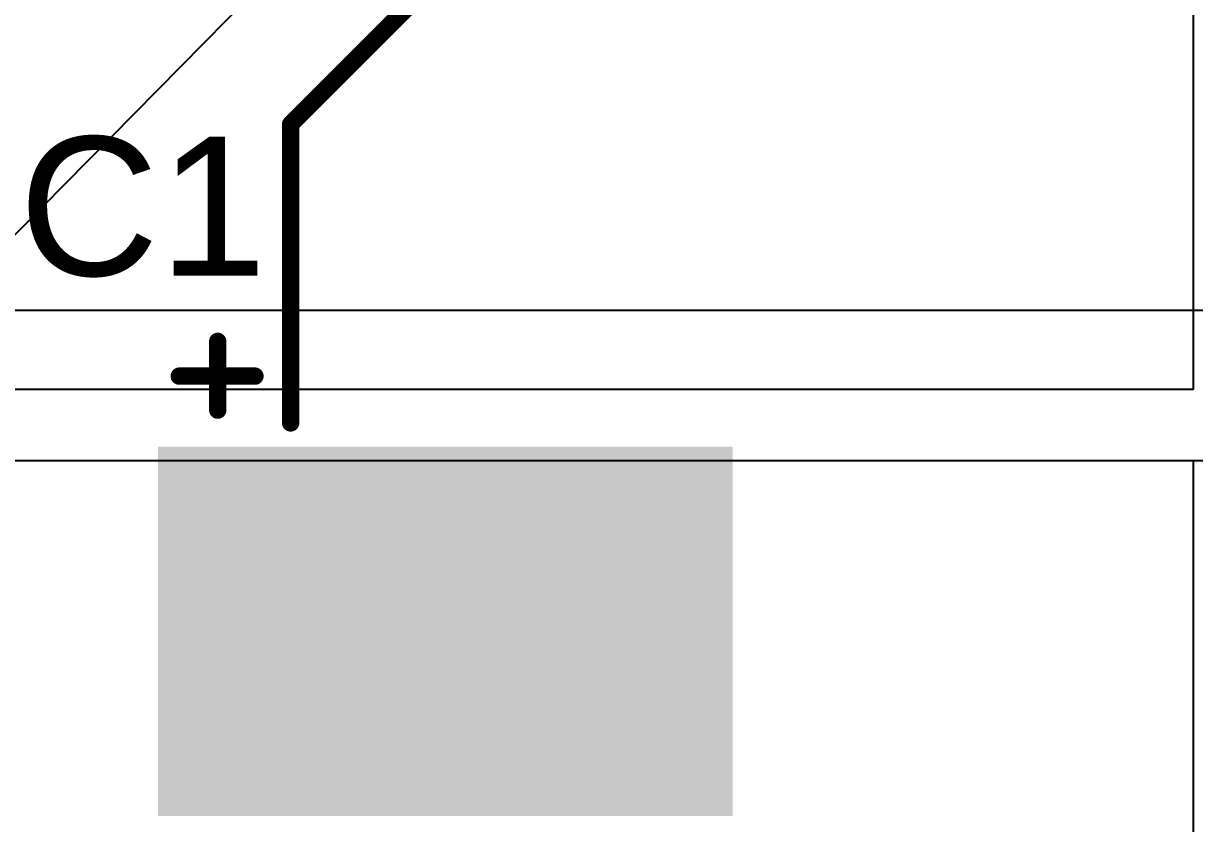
# Model space of a CAD drawing. Header units: inches. Extents: x -4 to 5258, y -4 to 5281.
# Drawn here: x 132.36 to 140.92, y 76.71 to 82.57 of the extents above; entities that cross this region are included whole.
import ezdxf

# ---------------------------------------------------------------- set-up
doc = ezdxf.new("R2010")
doc.units = ezdxf.units.IN
for name, color, linetype in [('Bottom Layer', 5, 'Continuous'), ('Top Layer', 1, 'Continuous'), ('Top Overlay', 2, 'Continuous'), ('Top Paste', 8, 'Continuous'), ('Top Solder', 216, 'Continuous')]:
    doc.layers.add(name, color=color, linetype=linetype)
doc.styles.add('Arial', font='', dxfattribs={"height": 0.2})
doc.styles.get('Arial').set_extended_font_data('Arial')

# ---------------------------------------------------------------- blocks, each defined once
blk = doc.blocks.new('SON_8_5_6__170')
at = {"layer": 'Top Solder'}
blk.add_line((0.3232, 2.3378), (-5201.1514, 5129.383), dxfattribs=at)
blk = doc.blocks.new('UCD_220_F_10__D___310')
at = {"layer": 'Top Layer'}
blk.add_hatch(color=1, dxfattribs=at).paths.add_polyline_path([(-6, 1.25), (-2, 1.25), (-2, -1.25), (-6, -1.25)])
at = {"layer": 'Top Paste'}
blk.add_hatch(color=8, dxfattribs=at).paths.add_polyline_path([(-6, 1.25), (-2, 1.25), (-2, -1.25), (-6, -1.25)])
at = {"layer": 'Top Solder'}
blk.add_hatch(color=216, dxfattribs=at).paths.add_polyline_path([(-6.1016, 1.3516), (-1.8984, 1.3516), (-1.8984, -1.3516), (-6.1016, -1.3516)])
at = {"layer": 'Top Overlay'}
for points in [[(-5.1308, 3.7084, 0.127, 0.127, 0), (-3.6322, 5.207, 0.127, 0.127, 0)], [(-5.1308, 1.524, 0.127, 0.127, 0), (-5.1308, 3.7084, 0.127, 0.127, 0)], [(-5.6642, 1.6176, 0.127, 0.127, 0), (-5.6642, 2.1206, 0.127, 0.127, 0)], [(-5.9455, 1.8663, 0.127, 0.127, 0), (-5.392, 1.8663, 0.127, 0.127, 0)]]:
    blk.add_lwpolyline(points, format="xyseb", dxfattribs=at)
for points in [[(-5.1626, 3.7084, 0.0635, 0.0635, 1), (-5.0991, 3.7084, 0.0635, 0.0635, 1)], [(-5.1626, 3.7084, 0.0635, 0.0635, 1), (-5.0991, 3.7084, 0.0635, 0.0635, 1)], [(-5.6959, 2.1206, 0.0635, 0.0635, 1), (-5.6324, 2.1206, 0.0635, 0.0635, 1)], [(-5.9773, 1.8663, 0.0635, 0.0635, 1), (-5.9138, 1.8663, 0.0635, 0.0635, 1)], [(-5.4237, 1.8663, 0.0635, 0.0635, 1), (-5.3602, 1.8663, 0.0635, 0.0635, 1)], [(-5.6959, 1.6176, 0.0635, 0.0635, 1), (-5.6324, 1.6176, 0.0635, 0.0635, 1)], [(-5.1626, 1.524, 0.0635, 0.0635, 1), (-5.0991, 1.524, 0.0635, 0.0635, 1)]]:
    blk.add_lwpolyline(points, format="xyseb", close=True, dxfattribs=at)

msp = doc.modelspace()

# ---------------------------------------------------------------- linework, layer by layer
at = {"layer": 'Bottom Layer'}
for p, q in [((145.3397, 80.4674), (126.6782, 80.4674)), ((126.6782, 79.371), (145.3397, 79.371))]:
    msp.add_line(p, q, dxfattribs=at)
at = {"layer": 'Top Layer'}
for p, q in [((140.9124, 92.51), (140.9124, 79.889)), ((140.9124, 79.889), (127.3433, 79.889)), ((125.5974, 79.371), (140.9124, 79.371)), ((140.9124, 79.371), (140.9124, 65.9034))]:
    msp.add_line(p, q, dxfattribs=at)

# ---------------------------------------------------------------- block references
at = {"rotation": 270}
msp.add_blockref('SON_8_5_6__170', (128.3708, 79.7371), dxfattribs=at)
msp.add_blockref('UCD_220_F_10__D___310', (139.4413, 78.121))

# ---------------------------------------------------------------- texts
at = {"layer": 'Top Overlay', "style": 'Arial'}
msp.add_text('C1', height=1.016, dxfattribs=at).set_placement((132.3221, 80.7222))

doc.saveas('drawing.dxf')
